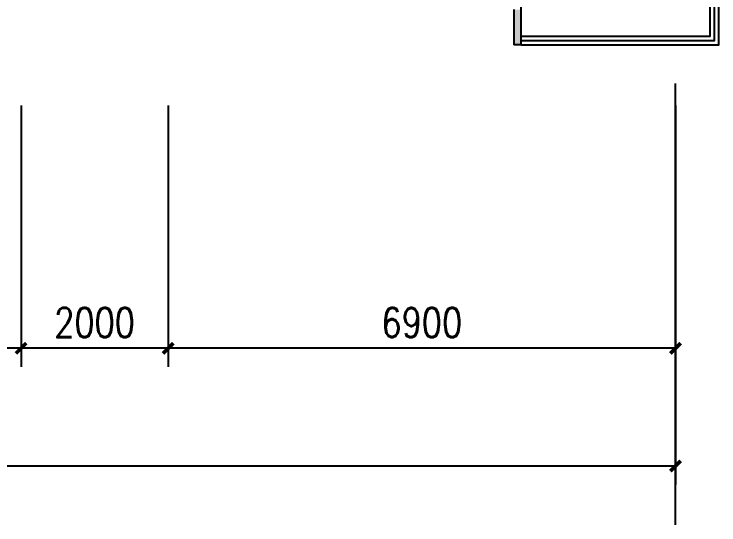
# Model space of a CAD drawing. Header units: millimetres. Extents: x 1386 to 52585, y 719 to 55091.
# Drawn here: x 37224 to 46809, y 8831 to 15773 of the extents above; entities that cross this region are included whole.
import ezdxf

# ---------------------------------------------------------------- set-up
doc = ezdxf.new("R2010")
doc.units = ezdxf.units.MM
for name, color, linetype in [('AXIS', 3, 'Continuous'), ('COLUMN', 7, 'Continuous'), ('WALL', 4, 'Continuous'), ('WINDOW', 5, 'Continuous')]:
    doc.layers.add(name, color=color, linetype=linetype)
doc.styles.add('DIM_FONT', font='SIMPLEX.shx', dxfattribs={"width": 0.8})
doc.dimstyles.new('AXIS200', dxfattribs={"dimscale": 2, "dimtxt": 300, "dimasz": 1, "dimexe": 250, "dimexo": 300, "dimgap": 150, "dimtad": 1, "dimdec": 0, "dimzin": 0, "dimdsep": 46, "dimtxsty": 'DIM_FONT', "dimblk": '_DIMX', "dimcen": 0, "dimse1": 1, "dimse2": 1, "dimclrt": 7, "dimadec": 0, "dimazin": 0, "dimtfac": 1, "dimtdec": 0, "dimtix": 1, "dimtmove": 2, "dimatfit": 3, "dimldrblk": '_DIMX', "dimfxl": 1, "dimtolj": 1, "dimtzin": 0, "dimarcsym": 0})

# ---------------------------------------------------------------- blocks, each defined once
blk = doc.blocks.new('_DIMX')
at = {"const_width": 50}
blk.add_lwpolyline([(-70, -70), (70, 70)], dxfattribs=at)
blk = doc.blocks.new('*D83')
at = {"layer": 'AXIS', "color": 0, "lineweight": -2, "transparency": 16777216}
for p, q in [((13618.9, 14531.1), (13618.9, 9381.1)), ((46218.9, 14531.1), (46218.9, 9381.1)), ((46217.9, 9631.1), (13619.9, 9631.1))]:
    blk.add_line(p, q, dxfattribs=at)
at = {"layer": 'DEFPOINTS', "color": 0, "transparency": 16777216}
for p in [(13618.9, 14831.1), (46218.9, 14831.1), (13618.9, 9631.1)]:
    blk.add_point(p, dxfattribs=at)
at = {"layer": 'AXIS', "color": 0, "lineweight": -2, "transparency": 16777216, "rotation": 180.0000000000008}
blk.add_blockref('_DIMX', (13618.9, 9631.1), dxfattribs=at)
at = {"layer": 'AXIS', "color": 0, "lineweight": -2, "transparency": 16777216}
blk.add_blockref('_DIMX', (46218.9, 9631.1), dxfattribs=at)
at = {"layer": 'AXIS', "color": 7, "transparency": 16777216, "insert": (29918.9, 9981.1), "char_height": 400, "attachment_point": 5, "style": 'DIM_FONT'}
blk.add_mtext('\\A1;32600', dxfattribs=at)
blk = doc.blocks.new('*D61')
at = {"layer": 'AXIS', "color": 0, "lineweight": -2, "transparency": 16777216}
for p, q in [((39318.9, 14531.1), (39318.9, 10981.1)), ((46218.9, 14531.1), (46218.9, 10981.1)), ((46217.9, 11231.1), (39319.9, 11231.1))]:
    blk.add_line(p, q, dxfattribs=at)
at = {"layer": 'DEFPOINTS', "color": 0, "transparency": 16777216}
for p in [(39318.9, 14831.1), (46218.9, 14831.1), (39318.9, 11231.1)]:
    blk.add_point(p, dxfattribs=at)
at = {"layer": 'AXIS', "color": 0, "lineweight": -2, "transparency": 16777216, "rotation": 180}
blk.add_blockref('_DIMX', (39318.9, 11231.1), dxfattribs=at)
at = {"layer": 'AXIS', "color": 0, "lineweight": -2, "transparency": 16777216}
blk.add_blockref('_DIMX', (46218.9, 11231.1), dxfattribs=at)
at = {"layer": 'AXIS', "color": 7, "transparency": 16777216, "insert": (42768.9, 11581.1), "char_height": 400, "attachment_point": 5, "style": 'DIM_FONT'}
blk.add_mtext('\\A1;6900', dxfattribs=at)
blk = doc.blocks.new('*D62')
at = {"layer": 'AXIS', "color": 0, "lineweight": -2, "transparency": 16777216}
for p, q in [((37318.9, 14531.1), (37318.9, 10981.1)), ((39318.9, 14531.1), (39318.9, 10981.1)), ((39317.9, 11231.1), (37319.9, 11231.1))]:
    blk.add_line(p, q, dxfattribs=at)
at = {"layer": 'DEFPOINTS', "color": 0, "transparency": 16777216}
for p in [(37318.9, 14831.1), (39318.9, 14831.1), (37318.9, 11231.1)]:
    blk.add_point(p, dxfattribs=at)
at = {"layer": 'AXIS', "color": 0, "lineweight": -2, "transparency": 16777216, "rotation": 180}
blk.add_blockref('_DIMX', (37318.9, 11231.1), dxfattribs=at)
at = {"layer": 'AXIS', "color": 0, "lineweight": -2, "transparency": 16777216}
blk.add_blockref('_DIMX', (39318.9, 11231.1), dxfattribs=at)
at = {"layer": 'AXIS', "color": 7, "transparency": 16777216, "insert": (38318.9, 11581.1), "char_height": 400, "attachment_point": 5, "style": 'DIM_FONT'}
blk.add_mtext('\\A1;2000', dxfattribs=at)
blk = doc.blocks.new('*D64')
at = {"layer": 'AXIS', "color": 0, "lineweight": -2, "transparency": 16777216}
for p, q in [((35318.9, 14531.1), (35318.9, 10981.1)), ((37318.9, 14531.1), (37318.9, 10981.1)), ((37317.9, 11231.1), (35319.9, 11231.1))]:
    blk.add_line(p, q, dxfattribs=at)
at = {"layer": 'DEFPOINTS', "color": 0, "transparency": 16777216}
for p in [(35318.9, 14831.1), (37318.9, 14831.1), (35318.9, 11231.1)]:
    blk.add_point(p, dxfattribs=at)
at = {"layer": 'AXIS', "color": 0, "lineweight": -2, "transparency": 16777216, "rotation": 180}
blk.add_blockref('_DIMX', (35318.9, 11231.1), dxfattribs=at)
at = {"layer": 'AXIS', "color": 0, "lineweight": -2, "transparency": 16777216}
blk.add_blockref('_DIMX', (37318.9, 11231.1), dxfattribs=at)
at = {"layer": 'AXIS', "color": 7, "transparency": 16777216, "insert": (36318.9, 11581.1), "char_height": 400, "attachment_point": 5, "style": 'DIM_FONT'}
blk.add_mtext('\\A1;2000', dxfattribs=at)

msp = doc.modelspace()

# ---------------------------------------------------------------- linework, layer by layer
at = {"layer": 'AXIS'}
msp.add_line((46218.9, 8831.1), (46218.9, 14831.1), dxfattribs=at)
at = {"layer": 'COLUMN'}
msp.add_solid([(44018.9, 15835.7), (44118.9, 15835.7), (44018.9, 15355.7), (44118.9, 15355.7)], dxfattribs=at)
at = {"layer": 'WALL'}
for p, q in [((44118.9, 15355.7), (44118.9, 16035.7)), ((44018.9, 15835.7), (44018.9, 15355.7)), ((44118.9, 15355.7), (44018.9, 15355.7))]:
    msp.add_line(p, q, dxfattribs=at)
at = {"layer": 'WINDOW'}
for points in [[(44118.9, 15475.7), (46688.9, 15475.7), (46688.9, 17735.7)], [(44118.9, 15415.7), (46748.9, 15415.7), (46748.9, 17735.7)], [(44118.9, 15355.7), (46808.9, 15355.7), (46808.9, 17735.7)]]:
    msp.add_lwpolyline(points, dxfattribs=at)

# ---------------------------------------------------------------- dimensions: what is measured, and where the dimension line sits
at = {"layer": 'AXIS'}
for p1, p2, distance, picture, middle in [((46218.9, 14831.1), (13618.9, 14831.1), 5200, '*D83', (29918.9, 9981.1)), ((39318.9, 14831.1), (37318.9, 14831.1), 3600, '*D62', (38318.9, 11581.1)), ((46218.9, 14831.1), (39318.9, 14831.1), 3600, '*D61', (42768.9, 11581.1))]:
    dim = msp.add_aligned_dim(p1=p1, p2=p2, distance=distance, dimstyle='AXIS200', override={"dimscale": 1, "dimtxt": 400, "dimblk1": '_DIMX', "dimblk2": '_DIMX', "dimsah": 1, "dimse1": 0, "dimse2": 0}, dxfattribs=at)
    dim.commit()
    dim.dimension.update_dxf_attribs({"geometry": picture, "text_midpoint": middle})
dim = msp.add_linear_dim(base=(35318.9, 11231.1), p1=(37318.9, 14831.1), p2=(35318.9, 14831.1), dimstyle='AXIS200', override={"dimscale": 1, "dimtxt": 400, "dimblk1": '_DIMX', "dimblk2": '_DIMX', "dimsah": 1, "dimse1": 0, "dimse2": 0}, dxfattribs=at)
dim.commit()
dim.dimension.update_dxf_attribs({"geometry": '*D64', "text_midpoint": (36318.9, 11581.1)})

doc.saveas('drawing.dxf')
